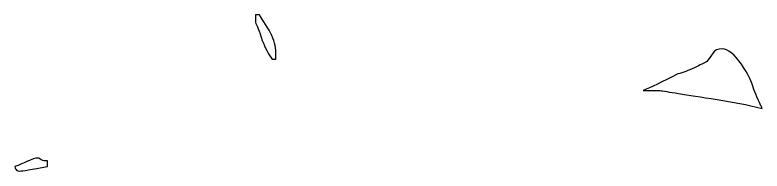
# Model space of a CAD drawing. Header units: centimetres. Extents: x -9.9 to 9.9, y -4 to 4.
# Drawn here: x -3.68 to 4.88, y 0.28 to 2.07 of the extents above; entities that cross this region are included whole.
import ezdxf

# ---------------------------------------------------------------- set-up
doc = ezdxf.new("R2010")
doc.units = ezdxf.units.CM
doc.header["$MEASUREMENT"] = 0
doc.layers.add('Camada 1', color=7, linetype='Continuous')

msp = doc.modelspace()

# ---------------------------------------------------------------- linework, layer by layer
at = {"layer": 'Camada 1'}
for points, knots in [([(-0.87877, 2.06671), (-0.86575, 2.05367), (-0.83318, 1.98858), (-0.76809, 1.89095), (-0.76809, 1.89095), (-0.7225, 1.80634), (-0.69652, 1.73474), (-0.68996, 1.66314), (-0.68996, 1.66314), (-0.68996, 1.66314), (-0.68996, 1.55897), (-0.68996, 1.55897), (-0.68996, 1.55897), (-0.68996, 1.55897), (-0.73555, 1.55898), (-0.73555, 1.55898), (-0.73555, 1.55898), (-0.73555, 1.55898), (-0.73555, 1.56549), (-0.73555, 1.56549), (-0.73555, 1.56549), (-0.78114, 1.62407), (-0.81368, 1.68916), (-0.84623, 1.7738), (-0.84623, 1.7738), (-0.87877, 1.88445), (-0.91132, 1.94954), (-0.92436, 1.98208), (-0.92436, 1.98208), (-0.92436, 1.98208), (-0.92436, 2.06672), (-0.92436, 2.06672), (-0.92436, 2.06672), (-0.92436, 2.06672), (-0.87877, 2.06671), (-0.87877, 2.06671)], [0, 0, 0, 0, 0.1, 0.1, 0.1, 0.1, 0.2, 0.2, 0.2, 0.2, 0.3, 0.3, 0.3, 0.3, 0.4, 0.4, 0.4, 0.4, 0.5, 0.5, 0.5, 0.5, 0.6, 0.6, 0.6, 0.6, 0.7, 0.7, 0.7, 0.7, 0.8, 0.8, 0.8, 0.8, 1, 1, 1, 1]), ([(4.36119, 1.09683), (3.99016, 1.15541), (3.77535, 1.18795), (3.70378, 1.20097), (3.70378, 1.20097), (3.70378, 1.20097), (3.51498, 1.20097), (3.51498, 1.20097), (3.51498, 1.20097), (3.59957, 1.23351), (3.72977, 1.2986), (3.91209, 1.38975), (3.91209, 1.38975), (3.97064, 1.40277), (4.02925, 1.42878), (4.10082, 1.46135), (4.10082, 1.46135), (4.16591, 1.49389), (4.2115, 1.51345), (4.24404, 1.53295), (4.24404, 1.53295), (4.25706, 1.54599), (4.27658, 1.57854), (4.31561, 1.63058), (4.31561, 1.63058), (4.32863, 1.66312), (4.36776, 1.67617), (4.4198, 1.67617), (4.4198, 1.67617), (4.48491, 1.67617), (4.55648, 1.61759), (4.64107, 1.50041), (4.64107, 1.50041), (4.70618, 1.40278), (4.74526, 1.32467), (4.76479, 1.25959), (4.76479, 1.25959), (4.78429, 1.20098), (4.81686, 1.12288), (4.86242, 1.02525), (4.86242, 1.02525), (4.8689, 1.01223), (4.87544, 1.0057), (4.87544, 0.99271), (4.87544, 0.99271), (4.70618, 1.03823), (4.53698, 1.07077), (4.36119, 1.09683)], [0, 0, 0, 0, 0.0769231, 0.0769231, 0.0769231, 0.0769231, 0.1538462, 0.1538462, 0.1538462, 0.1538462, 0.2307692, 0.2307692, 0.2307692, 0.2307692, 0.3076923, 0.3076923, 0.3076923, 0.3076923, 0.3846154, 0.3846154, 0.3846154, 0.3846154, 0.4615385, 0.4615385, 0.4615385, 0.4615385, 0.5384615, 0.5384615, 0.5384615, 0.5384615, 0.6153846, 0.6153846, 0.6153846, 0.6153846, 0.6923077, 0.6923077, 0.6923077, 0.6923077, 0.7692308, 0.7692308, 0.7692308, 0.7692308, 0.8461538, 0.8461538, 0.8461538, 0.8461538, 1, 1, 1, 1]), ([(-3.6257, 0.27667), (-3.65168, 0.27667), (-3.66473, 0.28966), (-3.67121, 0.30271), (-3.67121, 0.30271), (-3.67777, 0.30922), (-3.67777, 0.32221), (-3.67777, 0.32872), (-3.67777, 0.32872), (-3.65171, 0.33526), (-3.61268, 0.35476), (-3.54757, 0.38082), (-3.54757, 0.38082), (-3.48248, 0.41336), (-3.43689, 0.42635), (-3.42388, 0.42635), (-3.42388, 0.42635), (-3.4174, 0.42635), (-3.3979, 0.42635), (-3.37829, 0.40685), (-3.37829, 0.40685), (-3.35231, 0.39381), (-3.33278, 0.39381), (-3.30672, 0.39381), (-3.30672, 0.39381), (-3.30672, 0.39381), (-3.30672, 0.32872), (-3.30672, 0.32872), (-3.30672, 0.32872), (-3.48897, 0.29617), (-3.59313, 0.27667), (-3.6257, 0.27667)], [0, 0, 0, 0, 0.1111111, 0.1111111, 0.1111111, 0.1111111, 0.2222222, 0.2222222, 0.2222222, 0.2222222, 0.3333333, 0.3333333, 0.3333333, 0.3333333, 0.4444444, 0.4444444, 0.4444444, 0.4444444, 0.5555556, 0.5555556, 0.5555556, 0.5555556, 0.6666667, 0.6666667, 0.6666667, 0.6666667, 0.7777778, 0.7777778, 0.7777778, 0.7777778, 1, 1, 1, 1])]:
    msp.add_open_spline(points, degree=3, knots=knots, dxfattribs=at)

doc.saveas('drawing.dxf')
